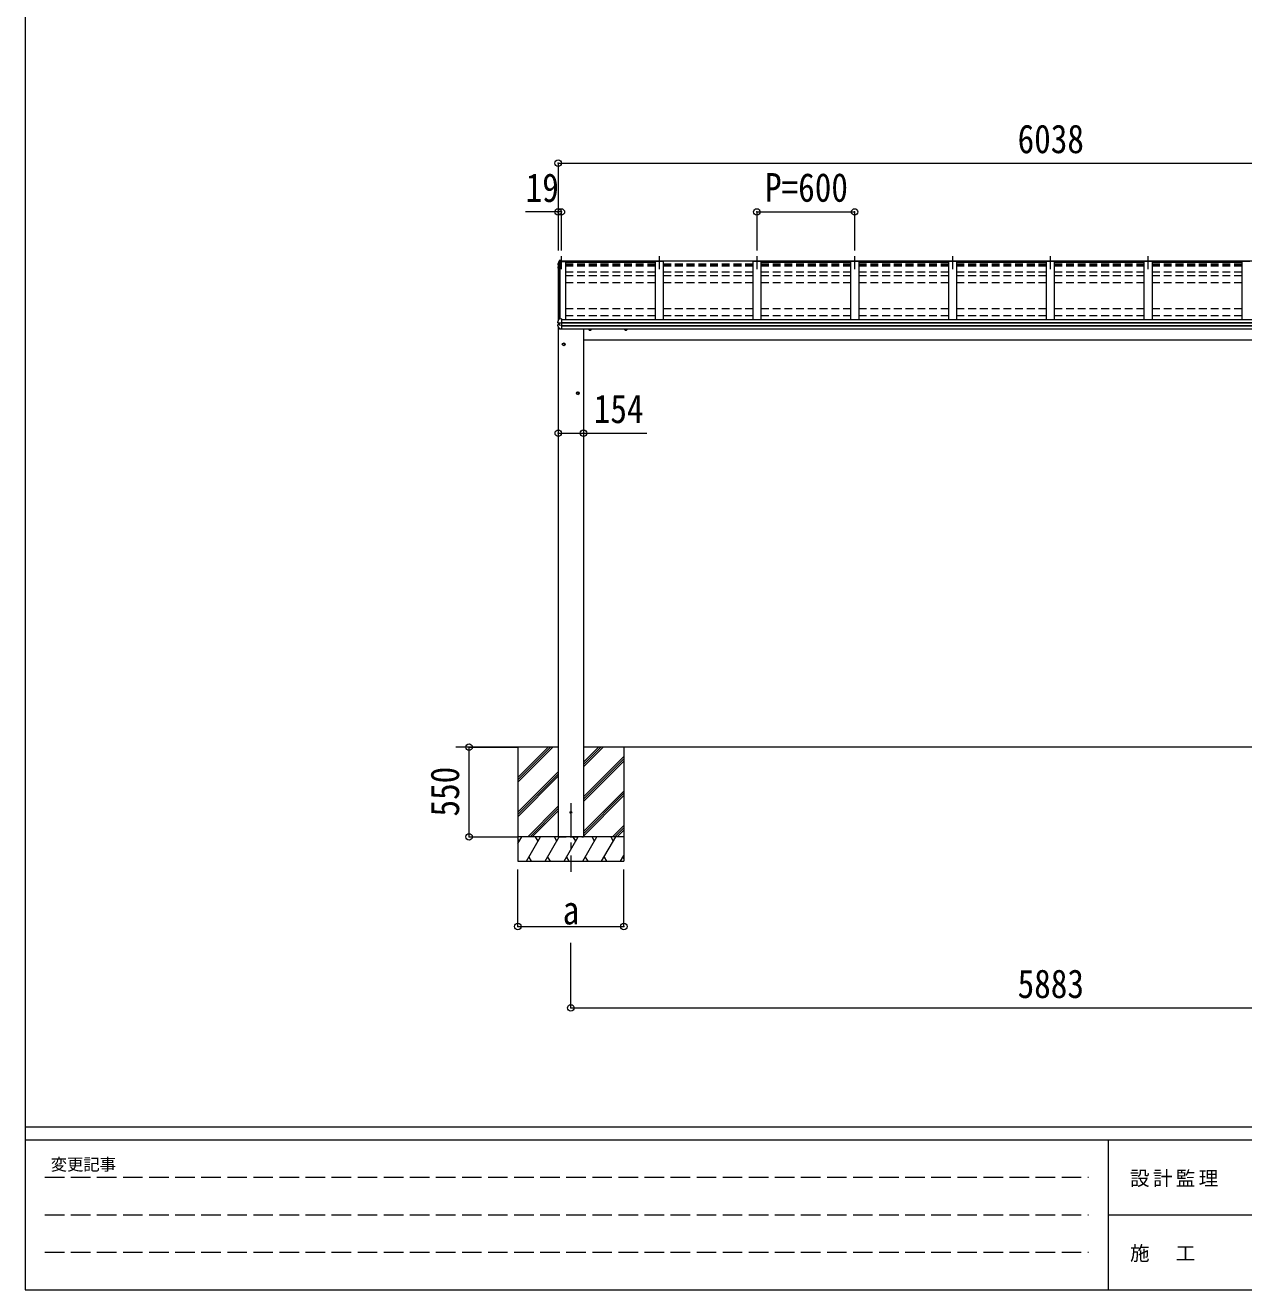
# Model space of a CAD drawing. Units: millimetres at full size, sheet at 1:40; some dimension numbers follow another scale. Extents: x -11243 to 11243, y -7760 to 7760.
# Drawn here: x -11243 to -3766, y -7760 to 0 of the extents above; entities that cross this region are included whole.
import ezdxf
from ezdxf.enums import TextEntityAlignment as Align

# ---------------------------------------------------------------- set-up
doc = ezdxf.new("R2010")
doc.units = ezdxf.units.MM
doc.header["$LTSCALE"] = 40
doc.header["$PDMODE"] = 32
doc.header["$PDSIZE"] = 40
for name, pattern in [('CHAIN1', [8, 5, -1, 1, -1]), ('DASHED1', [1.8, 1.2, -0.6]), ('DASHED3', [4, 3, -1])]:
    doc.linetypes.add(name, pattern=pattern)
for name, color, linetype, lineweight in [('0-0_0', 7, 'Continuous', 9), ('0-1_本体', 5, 'CHAIN1', 9), ('0-3_ELV2', 4, 'Continuous', 9), ('0-6_OTH_LINE', 6, 'Continuous', 9), ('F-0_240', 7, 'Continuous', 9)]:
    doc.layers.add(name, color=color, linetype=linetype, lineweight=lineweight)
doc.styles.add('ＭＳ ゴシック', font='')
doc.styles.get('ＭＳ ゴシック').set_extended_font_data('MS Gothic')

msp = doc.modelspace()

# ---------------------------------------------------------------- linework, layer by layer
at = {"layer": '0-0_0'}
for p, q in [((-7971.75, -4430.86), (-8601.37, -4430.86)), ((-8219.75, -4430.86), (-8219.75, -5130.86)), ((-8219.75, -4616.84), (-8033.77, -4430.86)), ((-8219.75, -4630.98), (-8019.63, -4430.86)), ((-8219.75, -4645.12), (-8005.49, -4430.86)), ((-8219.75, -4432.99), (-8217.62, -4430.86)), ((-2088.75, -4430.86), (-7817.75, -4430.86)), ((-7817.75, -4551.49), (-7697.12, -4430.86)), ((-7817.75, -4537.35), (-7711.26, -4430.86)), ((-7817.75, -4523.21), (-7725.4, -4430.86)), ((-7817.75, -4735.34), (-7569.75, -4487.34)), ((-7569.75, -4430.86), (-7569.75, -5130.86)), ((-7817.75, -4749.48), (-7569.75, -4501.48)), ((-7817.75, -4763.62), (-7569.75, -4515.62)), ((-8219.75, -4828.97), (-7971.75, -4580.97)), ((-8219.75, -4843.11), (-7971.75, -4595.11)), ((-8219.75, -4857.25), (-7971.75, -4609.25)), ((-7817.75, -4947.47), (-7569.75, -4699.47)), ((-7817.75, -4961.61), (-7569.75, -4713.61)), ((-7817.75, -4975.75), (-7569.75, -4727.75)), ((-8159.51, -4980.86), (-7971.75, -4793.1)), ((-8145.37, -4980.86), (-7971.75, -4807.24)), ((-8131.23, -4980.86), (-7971.75, -4821.39)), ((-7639.01, -4980.86), (-7569.75, -4911.6)), ((-7624.87, -4980.86), (-7569.75, -4925.74)), ((-7610.73, -4980.86), (-7569.75, -4939.88)), ((-7569.75, -4980.86), (-8219.75, -4980.86)), ((-8219.75, -5020.95), (-8196.6, -4980.86)), ((-8211.6, -5006.84), (-8219.75, -4992.73)), ((-8167.74, -5130.86), (-8081.13, -4980.86)), ((-8096.13, -5006.84), (-8111.14, -4980.86)), ((-8052.27, -5130.86), (-7965.66, -4980.86)), ((-7980.66, -5006.84), (-7995.67, -4980.86)), ((-7936.8, -5130.86), (-7850.19, -4980.86)), ((-7865.19, -5006.84), (-7880.2, -4980.86)), ((-7821.33, -5130.86), (-7734.72, -4980.86)), ((-7749.72, -5006.84), (-7764.72, -4980.86)), ((-7705.86, -5130.86), (-7619.25, -4980.86)), ((-7649.25, -4980.86), (-7634.25, -5006.84)), ((-8152.74, -5104.88), (-8137.74, -5130.86)), ((-8037.27, -5104.88), (-8022.27, -5130.86)), ((-7921.8, -5104.88), (-7906.8, -5130.86)), ((-7806.33, -5104.88), (-7791.33, -5130.86)), ((-7690.86, -5104.88), (-7675.86, -5130.86)), ((-7590.39, -5130.86), (-7569.75, -5095.12)), ((-7575.39, -5104.88), (-7569.75, -5114.64)), ((-8219.75, -5130.86), (-7569.75, -5130.86))]:
    msp.add_line(p, q, dxfattribs=at)
at = {"layer": '0-0_0', "linetype": 'DASHED1'}
msp.add_line((-7971.75, -4980.86), (-7817.75, -4980.86), dxfattribs=at)
at = {"layer": '0-1_本体'}
for p, q in [((-7953.25, -1417.87), (-7953.25, -1497.13)), ((-7353.25, -1417.87), (-7353.25, -1497.13)), ((-6753.25, -1417.87), (-6753.25, -1497.13)), ((-6153.25, -1417.87), (-6153.25, -1497.13)), ((-5553.25, -1417.87), (-5553.25, -1497.13)), ((-4953.25, -1417.87), (-4953.25, -1497.13)), ((-4353.25, -1417.87), (-4353.25, -1497.13)), ((-7894.75, -4774.91), (-7894.75, -5195.99))]:
    msp.add_line(p, q, dxfattribs=at)
at = {"layer": '0-3_ELV2'}
for p, q in [((-7974.73, -1464.93), (-7974.73, -1468.95)), ((-7973.67, -1470.22), (-7972.25, -1470.49)), ((-7972.25, -1468.62), (-7972.82, -1468.51)), ((-7972.25, -1468.97), (-7972.82, -1468.86)), ((-7972.25, -1467.59), (-7965.13, -1449.04)), ((-7972.25, -1467.59), (-7972.25, -1811.87)), ((-7965.43, -1448.88), (-7964.23, -1448.82)), ((-7965.25, -1449.36), (-7965.25, -1797.35)), ((-7965.13, -1449.04), (-7928.25, -1449.04)), ((-7964.08, -1448.6), (-7964.45, -1446.13)), ((-7964.23, -1448.82), (-7964.45, -1447.33)), ((-7950.25, -1442.9), (-7964.41, -1443.67)), ((-7953.25, -1448), (-7964.08, -1448.6)), ((-7964.08, -1448.6), (-7964.08, -1449.03)), ((-7964.08, -1448.99), (-7953.25, -1448.99)), ((-7959.55, -1802.72), (-7959.55, -1449.04)), ((-7953.25, -1445.76), (-7953.25, -1448.99)), ((-7953.25, -1445.76), (-7950.25, -1445.76)), ((-7950.25, -1445.76), (-7950.25, -1442.9)), ((-7928.25, -1449.04), (-7928.25, -1805.3)), ((-7928.25, -1454.44), (-7378.25, -1454.44)), ((-7328.25, -1449.04), (-7378.25, -1449.04)), ((-7378.25, -1449.04), (-7378.25, -1805.3)), ((-7328.25, -1449.04), (-7328.25, -1805.3)), ((-6728.25, -1449.04), (-6778.25, -1449.04)), ((-6778.25, -1449.04), (-6778.25, -1805.3)), ((-6728.25, -1449.04), (-6728.25, -1805.3)), ((-6728.25, -1454.44), (-6178.25, -1454.44)), ((-6128.25, -1449.04), (-6178.25, -1449.04)), ((-6178.25, -1449.04), (-6178.25, -1805.3)), ((-6128.25, -1449.04), (-6128.25, -1805.3)), ((-6128.25, -1454.44), (-5578.25, -1454.44)), ((-5528.25, -1449.04), (-5578.25, -1449.04)), ((-5578.25, -1449.04), (-5578.25, -1805.3)), ((-5528.25, -1449.04), (-5528.25, -1805.3)), ((-5528.25, -1454.44), (-4978.25, -1454.44)), ((-4928.25, -1449.04), (-4978.25, -1449.04)), ((-4978.25, -1449.04), (-4978.25, -1805.3)), ((-4928.25, -1449.04), (-4928.25, -1805.3)), ((-4928.25, -1454.44), (-4378.25, -1454.44)), ((-4328.25, -1449.04), (-4378.25, -1449.04)), ((-4378.25, -1449.04), (-4378.25, -1805.3)), ((-4328.25, -1449.04), (-4328.25, -1805.3)), ((-4328.25, -1454.44), (-3778.25, -1454.44)), ((-3728.25, -1449.04), (-3778.25, -1449.04)), ((-3778.25, -1449.04), (-3778.25, -1805.3)), ((-7975.13, -1483.87), (-7975.13, -1487.92)), ((-7975.09, -1483.54), (-7975.09, -1483.6)), ((-7972.25, -1486.29), (-7974.08, -1486.65)), ((-7972.25, -1482.28), (-7973.39, -1482.42)), ((-7973.11, -1487.98), (-7972.25, -1487.82)), ((-7975.3, -1844.21), (-7975.3, -1837.68)), ((-7974.83, -1825.66), (-7974.83, -1819.15)), ((-7967.25, -1835.3), (-7974.49, -1836.71)), ((-7973.96, -1826.65), (-7974.02, -1826.64)), ((-7973.96, -1826.65), (-7973.95, -1826.65)), ((-7966.7, -1827.59), (-7973.08, -1826.79)), ((-7972.25, -1826.9), (-7972.25, -1836.27)), ((-7971.75, -1850.37), (-7971.75, -4980.86)), ((-7967.25, -1827.52), (-7967.25, -1841.31)), ((-7950.25, -1827.58), (-7965.05, -1827.68)), ((-7950.25, -1841.44), (-7965.05, -1841.24)), ((-7950.25, -1865.75), (-7950.25, -1802.27)), ((-7950.25, -1805.3), (-1956.25, -1805.3)), ((-7950.25, -1824.83), (-1956.25, -1824.83)), ((-7950.25, -1825.73), (-1956.25, -1825.73)), ((-7950.25, -1842.96), (-1956.25, -1842.96)), ((-7950.25, -1844.93), (-1956.25, -1844.93)), ((-7962.63, -1864.65), (-7962.62, -1864.67)), ((-7950.25, -1865.75), (-7961.84, -1865.12)), ((-7950.25, -1862.95), (-1956.25, -1862.95)), ((-7817.75, -1862.95), (-7817.75, -4980.86)), ((-7817.75, -1930.86), (-2088.75, -1930.86))]:
    msp.add_line(p, q, dxfattribs=at)
at = {"layer": '0-3_ELV2', "linetype": 'DASHED1'}
for p, q in [((-7928.25, -1464.56), (-7378.25, -1464.56)), ((-7928.25, -1469.4), (-7378.25, -1469.4)), ((-7928.25, -1470.94), (-7378.25, -1470.94)), ((-7928.25, -1472.9), (-7378.25, -1472.9)), ((-7328.25, -1464.56), (-6778.25, -1464.56)), ((-7328.25, -1469.4), (-6778.25, -1469.4)), ((-7328.25, -1470.94), (-6778.25, -1470.94)), ((-7328.25, -1472.9), (-6778.25, -1472.9)), ((-6728.25, -1464.56), (-6178.25, -1464.56)), ((-6728.25, -1469.4), (-6178.25, -1469.4)), ((-6728.25, -1470.94), (-6178.25, -1470.94)), ((-6728.25, -1472.9), (-6178.25, -1472.9)), ((-6128.25, -1464.56), (-5578.25, -1464.56)), ((-6128.25, -1469.4), (-5578.25, -1469.4)), ((-6128.25, -1470.94), (-5578.25, -1470.94)), ((-6128.25, -1472.9), (-5578.25, -1472.9)), ((-5528.25, -1464.56), (-4978.25, -1464.56)), ((-5528.25, -1469.4), (-4978.25, -1469.4)), ((-5528.25, -1470.94), (-4978.25, -1470.94)), ((-5528.25, -1472.9), (-4978.25, -1472.9)), ((-4928.25, -1464.56), (-4378.25, -1464.56)), ((-4928.25, -1469.4), (-4378.25, -1469.4)), ((-4928.25, -1470.94), (-4378.25, -1470.94)), ((-4928.25, -1472.9), (-4378.25, -1472.9)), ((-4328.25, -1464.56), (-3778.25, -1464.56)), ((-4328.25, -1469.4), (-3778.25, -1469.4)), ((-4328.25, -1470.94), (-3778.25, -1470.94)), ((-4328.25, -1472.9), (-3778.25, -1472.9)), ((-7928.25, -1476.67), (-7378.25, -1476.67)), ((-7928.25, -1513.98), (-7378.25, -1513.98)), ((-7928.25, -1535.13), (-7378.25, -1535.13)), ((-7328.25, -1476.67), (-6778.25, -1476.67)), ((-7328.25, -1513.98), (-6778.25, -1513.98)), ((-7328.25, -1535.13), (-6778.25, -1535.13)), ((-6728.25, -1476.67), (-6178.25, -1476.67)), ((-6728.25, -1513.98), (-6178.25, -1513.98)), ((-6728.25, -1535.13), (-6178.25, -1535.13)), ((-6128.25, -1476.67), (-5578.25, -1476.67)), ((-6128.25, -1513.98), (-5578.25, -1513.98)), ((-6128.25, -1535.13), (-5578.25, -1535.13)), ((-5528.25, -1476.67), (-4978.25, -1476.67)), ((-5528.25, -1513.98), (-4978.25, -1513.98)), ((-5528.25, -1535.13), (-4978.25, -1535.13)), ((-4928.25, -1476.67), (-4378.25, -1476.67)), ((-4928.25, -1513.98), (-4378.25, -1513.98)), ((-4928.25, -1535.13), (-4378.25, -1535.13)), ((-4328.25, -1476.67), (-3778.25, -1476.67)), ((-4328.25, -1513.98), (-3778.25, -1513.98)), ((-4328.25, -1535.13), (-3778.25, -1535.13)), ((-7928.25, -1577.65), (-7378.25, -1577.65)), ((-7328.25, -1577.65), (-6778.25, -1577.65)), ((-6728.25, -1577.65), (-6178.25, -1577.65)), ((-6128.25, -1577.65), (-5578.25, -1577.65)), ((-5528.25, -1577.65), (-4978.25, -1577.65)), ((-4928.25, -1577.65), (-4378.25, -1577.65)), ((-4328.25, -1577.65), (-3778.25, -1577.65)), ((-7928.25, -1737.92), (-7378.25, -1737.92)), ((-7928.25, -1780.44), (-7378.25, -1780.44)), ((-7328.25, -1737.92), (-6778.25, -1737.92)), ((-7328.25, -1780.44), (-6778.25, -1780.44)), ((-6728.25, -1737.92), (-6178.25, -1737.92)), ((-6728.25, -1780.44), (-6178.25, -1780.44)), ((-6128.25, -1737.92), (-5578.25, -1737.92)), ((-6128.25, -1780.44), (-5578.25, -1780.44)), ((-5528.25, -1737.92), (-4978.25, -1737.92)), ((-5528.25, -1780.44), (-4978.25, -1780.44)), ((-4928.25, -1737.92), (-4378.25, -1737.92)), ((-4928.25, -1780.44), (-4378.25, -1780.44)), ((-4328.25, -1737.92), (-3778.25, -1737.92)), ((-4328.25, -1780.44), (-3778.25, -1780.44))]:
    msp.add_line(p, q, dxfattribs=at)
at = {"layer": '0-3_ELV2'}
for points in [[(-7974.72, -1464.77), (-7974.73, -1464.88), (-7974.73, -1464.93)], [(-7967.06, -1444.88), (-7971.3, -1455.49), (-7974.65, -1464.44), (-7974.71, -1464.71), (-7974.72, -1464.77)], [(-7967.06, -1448.45), (-7968.06, -1450.94), (-7969.04, -1453.44), (-7970.01, -1455.94), (-7970.96, -1458.44), (-7971.91, -1460.95), (-7972.84, -1463.47), (-7973.75, -1465.99), (-7974.65, -1468.51)], [(-7950.25, -1445.33), (-7964.45, -1446.13), (-7964.45, -1447.33), (-7965.57, -1447.39)], [(-7964.15, -1449.03), (-7964.23, -1448.47), (-7964.23, -1448.82)], [(-7953.25, -1449.04), (-7953.25, -1445.76), (-1953.25, -1445.76)], [(-7975.09, -1483.56), (-7975.12, -1483.73), (-7975.13, -1483.87)], [(-7974.96, -1488.56), (-7973.49, -1491.11), (-7972.25, -1493.23)], [(-7974.77, -1818.82), (-7974.82, -1819.03), (-7974.83, -1819.15)], [(-7966.89, -1798.02), (-7967.93, -1800.6), (-7968.95, -1803.18), (-7969.95, -1805.78), (-7970.95, -1808.38), (-7971.92, -1810.98), (-7972.89, -1813.59), (-7973.83, -1816.2), (-7974.77, -1818.82)], [(-7971.48, -1826.88), (-7972.71, -1826.83), (-7973.95, -1826.65)], [(-7966.7, -1827.59), (-7966.45, -1827.61), (-7966.3, -1827.63)], [(-7950.25, -1802.27), (-7964.25, -1802.95), (-7964.25, -1797.3), (-7966.02, -1797.39)], [(-7777.25, -1870.65), (-7783.75, -1866.9), (-7783.75, -1862.95)], [(-7777.25, -1870.65), (-7770.75, -1866.9), (-7770.75, -1862.95)], [(-7557.26, -1870.65), (-7563.76, -1866.9), (-7563.76, -1862.95)], [(-7557.26, -1870.65), (-7550.76, -1866.9), (-7550.76, -1862.95)], [(-7938.75, -1965.65), (-7945.25, -1961.9), (-7945.25, -1954.4), (-7938.75, -1950.64)], [(-7938.75, -1965.65), (-7932.25, -1961.9), (-7932.25, -1954.4), (-7938.75, -1950.64)], [(-7851.75, -2265.65), (-7858.25, -2261.9), (-7858.25, -2254.4), (-7851.75, -2250.64)], [(-7851.75, -2265.65), (-7845.25, -2261.9), (-7845.25, -2254.4), (-7851.75, -2250.64)]]:
    msp.add_lwpolyline(points, dxfattribs=at)
for centre, radius in [((-7938.75, -1958.15), 8.5), ((-7938.75, -1958.15), 7.7), ((-7938.75, -1958.15), 6.5), ((-7851.75, -2258.15), 8.5), ((-7851.75, -2258.15), 7.7), ((-7851.75, -2258.15), 6.5), ((-7894.75, -4830.86), 5)]:
    msp.add_circle(centre, radius, dxfattribs=at)
for centre, radius, start, end in [((-7973.43, -1468.95), 1.3, 160.55137, 259.11062), ((-7972.76, -1468.57), 0.299, 160.48478, 259.11069), ((-7503.32, -1635.44), 498.52, 158.04646, 160.43093), ((-7972.76, -1468.22), 0.3, 212.93591, 259.04607), ((-7965.48, -1449.09), 1.7, 92.9577, 157.99775), ((-7964.83, -1446.26), 2.62, 80.76, 148.16555), ((-7965.41, -1449.18), 0.3, 92.95769, 158.00506), ((-7973.83, -1487.92), 1.3, 100.8784, 209.72862), ((-7973.83, -1483.83), 1.3, 99.76805, 169.97457), ((-7973.38, -1484.75), 2.32, 92.65141, 119.69627), ((-7973.05, -1488.28), 0.299, 100.87832, 209.80871), ((-7540.49, -1239.66), 499.04, 209.85327, 210.09589), ((-7540.49, -1240.01), 499.04, 209.85327, 210.09589), ((-7974.3, -1837.69), 0.998, 100.914, 179.94879), ((-7974.3, -1844.21), 1, 180, 210.67851), ((-7580.35, -1610.51), 459.05, 210.67556, 213.61643), ((-7973.83, -1825.66), 1, 180, 258.54639), ((-7967.59, -1824.96), 16.37, 271.41275, 274.51688), ((-7965.96, -1798.39), 1, 92.95955, 157.94622), ((-7961.79, -1864.12), 1, 213.61937, 266.89265), ((-7777.25, -1863.15), 8.5, 178.68482, 1.31518), ((-7777.25, -1863.15), 7.7, 178.54815, 1.45185), ((-7777.25, -1863.15), 6.5, 178.27991, 1.72009), ((-7557.26, -1863.15), 8.5, 178.68472, 1.31528), ((-7557.26, -1863.15), 7.7, 178.54804, 1.45196), ((-7557.26, -1863.15), 6.5, 178.27976, 1.72024)]:
    msp.add_arc(centre, radius, start, end, dxfattribs=at)
for centre, major_axis, ratio, start_param, end_param in [((-7966.25, -1841.12), (1, 0.195), 0.067217, 3.1284981, 3.4826308), ((-7966.41, -1820.07), (9.96, -2.12), 0.734427, 4.8771941, 5.0024979), ((-7966.41, -1848.84), (9.97, 1.96), 0.736539, 1.29146, 1.4167637)]:
    msp.add_ellipse(centre, major_axis=major_axis, ratio=ratio, start_param=start_param, end_param=end_param, dxfattribs=at)
at = {"layer": '0-6_OTH_LINE'}
for p, q in [((-7972.25, -845.76), (-7972.25, -1381.23)), ((-7972.25, -845.76), (-1934.25, -845.76)), ((-7972.25, -1145.76), (-8172.47, -1145.76)), ((-7972.25, -1145.76), (-7972.25, -1381.23)), ((-7953.25, -1145.76), (-7972.25, -1145.76)), ((-7953.25, -1145.76), (-7953.25, -1381.23)), ((-6753.25, -1145.76), (-6753.25, -1381.23)), ((-6753.25, -1145.76), (-6153.25, -1145.76)), ((-6153.25, -1145.76), (-6153.25, -1381.23)), ((-7971.75, -2503.55), (-7817.75, -2503.55)), ((-8519.75, -4430.86), (-8220.75, -4430.86)), ((-8519.75, -4980.86), (-8519.75, -4430.86)), ((-8519.75, -4980.86), (-8220.75, -4980.86)), ((-8219.75, -5530.84), (-8219.75, -5180.86)), ((-7569.75, -5530.84), (-7569.75, -5180.86)), ((-8219.75, -5530.84), (-7569.75, -5530.84)), ((-7894.75, -6030.86), (-7894.75, -5630.86)), ((-7894.75, -6030.86), (-2011.75, -6030.86))]:
    msp.add_line(p, q, dxfattribs=at)
at = {"layer": '0-6_OTH_LINE', "lineweight": 18}
msp.add_line((-7817.75, -2503.55), (-7428.55, -2503.55), dxfattribs=at)
at = {"layer": '0-6_OTH_LINE'}
for p in [(-7972.25, -845.76), (-7972.25, -1145.76), (-7953.25, -1145.76), (-6753.25, -1145.76), (-6153.25, -1145.76), (-7971.75, -2503.55), (-7817.75, -2503.55), (-8519.75, -4430.86), (-8519.75, -4980.86), (-8219.75, -5530.84), (-7569.75, -5530.84), (-7894.75, -6030.86)]:
    msp.add_point(p, dxfattribs=at)
at = {"layer": 'F-0_240', "color": 5}
for p, q in [((-11242.74, 7760), (-11242.74, -7760)), ((-11242.74, -6760), (10677.26, -6760)), ((-11242.74, -6840), (7121.58, -6840)), ((-4598.42, -6840), (-4598.42, -7760)), ((-4598.42, -7300), (3601.58, -7300)), ((-11242.74, -7760), (10677.26, -7760))]:
    msp.add_line(p, q, dxfattribs=at)
at = {"layer": 'F-0_240', "color": 4, "linetype": 'DASHED3'}
for p, q in [((-11122.75, -7070), (-4718.42, -7070)), ((-11122.75, -7300), (-4718.42, -7300)), ((-11122.75, -7530), (-4718.42, -7530))]:
    msp.add_line(p, q, dxfattribs=at)

# ---------------------------------------------------------------- texts
at = {"layer": '0-6_OTH_LINE', "color": 7, "style": 'ＭＳ ゴシック', "width": 0.85}
for s, p in [('6038', (-5153.25, -837.76)), ('19', (-8172.15, -1137.35)), ('P=600', (-6703.25, -1135.76)), ('154', (-7754.25, -2494.12)), ('a', (-7944.75, -5570.84)), ('5883', (-5153.25, -6022.86))]:
    msp.add_text(s, height=176, dxfattribs=at).set_placement(p, align=Align.BOTTOM_LEFT)
msp.add_text('550', height=176, rotation=90, dxfattribs=at).set_placement((-8527.75, -4855.86), align=Align.BOTTOM_LEFT)
at = {"layer": 'F-0_240', "style": 'ＭＳ ゴシック'}
msp.add_text('変更記事', height=73.31, dxfattribs=at).set_placement((-11086.44, -7050), align=Align.BOTTOM_LEFT)
at = {"layer": 'F-0_240', "char_height": 87.98, "attachment_point": 7, "style": 'ＭＳ ゴシック'}
for s, insert in [('\\T1.17;設計監理', (-4463.32, -7130)), ('\\T1.17;施\u3000工', (-4463.32, -7590))]:
    msp.add_mtext(s, dxfattribs=dict(at, insert=insert))

doc.saveas('drawing.dxf')
